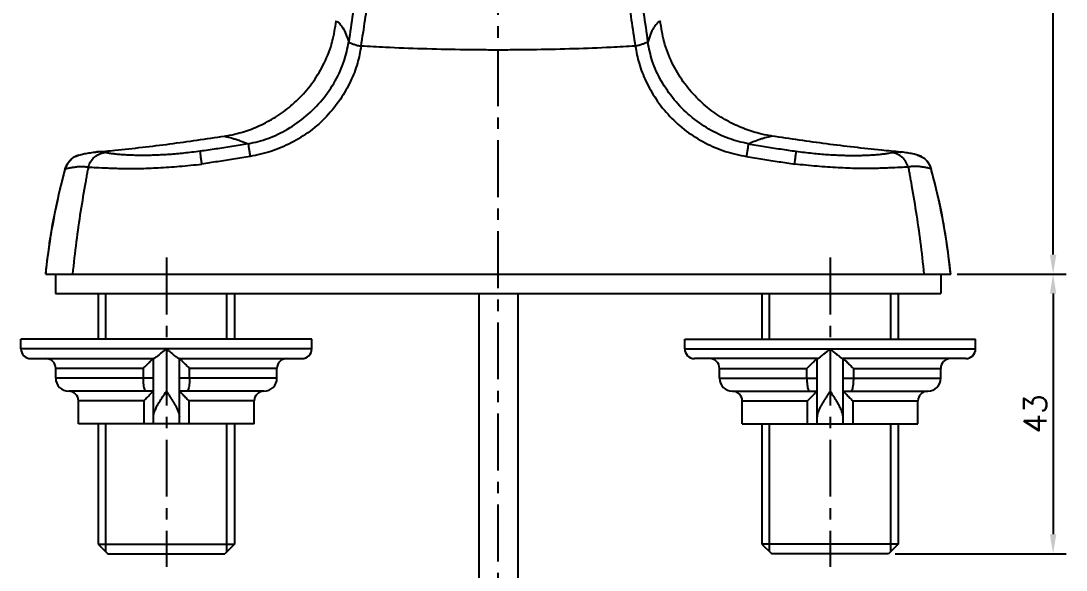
# Model space of a CAD drawing. Extents: x 4153 to 4747, y -405 to 15.
# Drawn here: x 4465.8 to 4626.4, y -246.2 to -161.8 of the extents above; entities that cross this region are included whole.
import ezdxf

# ---------------------------------------------------------------- set-up
doc = ezdxf.new("R2010")
doc.units = 0
doc.header["$LTSCALE"] = 7
doc.header["$MEASUREMENT"] = 0
doc.linetypes.add('CENTER', pattern=[2, 1.25, -0.25, 0.25, -0.25])
doc.layers.get('0').update_dxf_attribs({"color": 2, "linetype": 'CONTINUOUS'})
for name, color, linetype in [('CENTER', 1, 'CENTER'), ('CL', 1, 'CENTER'), ('D', 2, 'CONTINUOUS'), ('DWG', 7, 'CONTINUOUS')]:
    doc.layers.add(name, color=color, linetype=linetype)
doc.styles.add('GHS', font='ROMANS', dxfattribs={"bigfont": 'GHS'})

msp = doc.modelspace()

# ---------------------------------------------------------------- linework, layer by layer
at = {"color": 7, "linetype": 'Continuous'}
for p, q in [((4514.227310248331, -161.827210647645), (4514.227287499331, -161.8274416807442)), ((4564.01656636433, -161.827210647645), (4564.01658911333, -161.8274416807442)), ((4497.078051704831, -179.5291826943446), (4497.076850490731, -179.5293671354445)), ((4581.165824907831, -179.5291826943446), (4581.167026121931, -179.5293671354445)), ((4474.686700477631, -182.4465423497447), (4474.683736776531, -182.4473776609445)), ((4477.278019131531, -181.9843523895449), (4477.233878574131, -181.9885163759443)), ((4600.96585748113, -181.9843523895449), (4601.00999803853, -181.9885163759443)), ((4603.55717613503, -182.4465423497447), (4603.56013983613, -182.4473776609445)), ((4469.612838196031, -200.7281401134449), (4608.65598312263, -200.7267717049442)), ((4471.086965583831, -200.7267868492406), (4471.086965583831, -203.7273925665738)), ((4607.15691102883, -200.7267868492406), (4607.15691102883, -203.7273925665738)), ((4471.086965583831, -203.7272292751837), (4607.15691102883, -203.7273925665738))]:
    msp.add_line(p, q, dxfattribs=at)
for points in [[(4518.05609479423, -165.7090673652444), (4518.670843944231, -161.6701732533445), (4519.203084708731, -157.9365561013444), (4519.694785364331, -154.4362891718445), (4520.155580485531, -151.0748610557446), (4520.57498541543, -147.8013824869447), (4520.966150220131, -144.6626554255442), (4521.307532383131, -141.7201012513449), (4521.61375241833, -138.9365026280445), (4521.88174358693, -136.2909808122447), (4522.121419093231, -133.8365030690445), (4522.334170539831, -131.6289309193451), (4522.524306979831, -129.7069102952444), (4522.70439245163, -128.0981061805448), (4522.864511299231, -126.7874545900447), (4523.01902378573, -125.7454127333447), (4523.166230599631, -124.9067629534445), (4523.314166652231, -124.2834992517444), (4523.448822369131, -123.9252734825448), (4523.558914611231, -123.8120313818442), (4523.643429542831, -123.8633347677448), (4523.712183598431, -124.0161676959449), (4523.76436269333, -124.1595018451442), (4523.76762394113, -124.1708385255449)], [(4554.780009214231, -123.9000157532444), (4554.91058204873, -124.2183585994442), (4555.057010774331, -124.8097302349449), (4555.206119185431, -125.6230812833444), (4555.35959742923, -126.6493410108449), (4555.522326202331, -127.9459669979449), (4555.70401675683, -129.5593340952444), (4555.895750174831, -131.4878296965451), (4556.109618899531, -133.6997068175449), (4556.34892726263, -136.1580916910441), (4556.616697265631, -138.808932196145), (4556.923090940631, -141.6036689698446), (4557.26534528953, -144.5579165041443), (4557.656838867731, -147.7077390371448), (4558.07748159223, -150.9920531966443), (4558.539159491231, -154.3657553635446), (4559.033150963531, -157.8817977679444), (4559.568240191031, -161.6377211386441), (4560.187781758231, -165.7090673652444)], [(4517.936158541131, -152.5946732293448), (4517.36214047293, -156.5616055861444), (4516.764937247131, -160.7375805399449), (4516.14429863943, -165.0778018691442)], [(4560.307711586631, -152.5946737685442), (4560.859635289031, -156.4077804843444), (4561.45633970403, -160.5791614237448), (4562.09955245023, -165.0776020630444)], [(4497.410600445231, -179.4743908179441), (4499.013038709731, -179.1300180616443), (4501.494227307331, -178.3240168119444), (4503.985566191531, -177.1447204396443), (4506.389340698831, -175.5814816937443), (4508.648482699131, -173.601825159745), (4510.680380467031, -171.1777252659447), (4512.380078725631, -168.3053524247441), (4513.621523704531, -165.0084696946449), (4514.227274286231, -161.8274402895447)], [(4514.239497936831, -161.8381292127449), (4514.233614950131, -161.8457692040445), (4514.457272918631, -161.9904186923447), (4514.765285790331, -162.2527962017446)], [(4564.004378675831, -161.8381292127449), (4564.010261662531, -161.8457692040445), (4563.78660369403, -161.9904186923447), (4563.47859082233, -162.2527962017446)], [(4580.833276167431, -179.4743908179441), (4579.230837902931, -179.1300180616443), (4576.74964930533, -178.3240168119444), (4574.258310421131, -177.1447204396443), (4571.854535913831, -175.5814816937443), (4569.595393913531, -173.601825159745), (4567.563496145631, -171.1777252659447), (4565.86379788703, -168.3053524247441), (4564.622352908131, -165.0084696946449), (4564.016602326431, -161.8274402895447)], [(4514.765285790331, -162.2527962017446), (4515.246770830731, -162.9123033935446), (4515.710280427231, -163.8604694555449), (4516.144274169631, -165.0778516632442)], [(4563.47859082233, -162.2527962017446), (4562.99710578193, -162.9123033935446), (4562.533596185431, -163.8604694555449), (4562.099602443031, -165.0778516632442)], [(4500.715229525831, -180.7216173692448), (4503.711882448431, -179.8942235204447), (4506.750172257231, -178.4407770151445), (4509.600444753831, -176.424610531845), (4512.078959819931, -173.933704026045), (4514.065641773131, -171.0544167799442), (4515.445187796231, -167.9794148117451), (4516.144221517631, -165.0777934699443)], [(4516.144221517631, -165.0777934699443), (4516.261389717231, -165.1559373540447), (4516.533051391731, -165.2637487672444), (4516.959100372431, -165.4269265287446), (4517.500633915931, -165.5893487952442), (4518.056336723831, -165.7089417526447)], [(4562.09965509503, -165.0777934699443), (4561.98248689543, -165.1559373540447), (4561.710825220931, -165.2637487672444), (4561.284776240231, -165.4269265287446), (4560.743242696731, -165.5893487952442), (4560.187539888831, -165.7089417526447)], [(4577.52864708683, -180.7216173692448), (4574.531994164231, -179.8942235204447), (4571.493704355431, -178.4407770151445), (4568.643431858831, -176.424610531845), (4566.164916792731, -173.933704026045), (4564.178234839531, -171.0544167799442), (4562.798688816431, -167.9794148117451), (4562.09965509503, -165.0777934699443)], [(4518.056336723831, -165.7089417526447), (4517.480803558231, -168.3389326662443), (4516.425482382531, -171.0864610199449), (4514.863688397231, -173.8408139318442), (4512.744400181031, -176.4984062917445), (4510.218449073131, -178.7569489926443), (4507.322120650431, -180.5567761043446), (4504.190810003231, -181.8740654316441), (4500.991879008031, -182.6710514398444)], [(4539.121938306331, -166.3030584405449), (4536.18117882823, -166.2921722108447), (4533.248203183931, -166.2580782368448), (4527.44212892913, -166.1188792170449), (4521.78219620703, -165.8992310410447), (4518.056472355131, -165.7072678668444)], [(4560.18740813393, -165.7073370438445), (4556.46168648693, -165.8992953177446), (4550.80175086743, -166.1189382365444), (4544.99567471583, -166.2581340268441), (4542.062698362131, -166.2922271848445), (4539.121938246331, -166.3031131420446)], [(4560.187539888831, -165.7089417526447), (4560.763073054431, -168.3389326662443), (4561.81839423013, -171.0864610199449), (4563.38018821543, -173.8408139318442), (4565.499476431631, -176.4984062917445), (4568.025427539531, -178.7569489926443), (4570.92175596223, -180.5567761043446), (4574.053066609431, -181.8740654316441), (4577.251997604631, -182.6710514398444)], [(4477.278020199031, -181.9843640073448), (4480.223298891031, -181.6994957014447), (4488.650106561931, -180.7289414988443), (4497.076850677031, -179.5293683296447)], [(4497.081856178331, -179.5285948150447), (4497.410600445231, -179.4743908179441)], [(4497.084132201731, -179.5440030110447), (4497.086402136731, -179.5539946619444)], [(4497.086402136731, -179.5539946619444), (4497.323905445431, -179.6139678458446), (4497.558870838531, -179.6623057947443)], [(4497.558870838531, -179.6623057947443), (4497.690325762331, -179.6934518109445), (4498.133466730731, -179.811336999245), (4498.642941089031, -179.9716593260443), (4499.251184900131, -180.1781702400447), (4499.947167862531, -180.427935479245), (4500.715234315831, -180.721643591545)], [(4580.68500577413, -179.6623057947443), (4580.553550850331, -179.6934518109445), (4580.110409881931, -179.811336999245), (4579.60093552363, -179.9716593260443), (4578.99269171253, -180.1781702400447), (4578.29670875013, -180.427935479245), (4577.52864229683, -180.721643591545)], [(4581.157474475931, -179.5539946619444), (4580.919971167231, -179.6139678458446), (4580.68500577413, -179.6623057947443)], [(4581.162020434331, -179.5285948150447), (4580.833276167431, -179.4743908179441)], [(4581.15974441093, -179.5440030110447), (4581.157474475931, -179.5539946619444)], [(4600.965856413631, -181.9843640073448), (4598.020577721631, -181.6994957014447), (4589.59377005073, -180.7289414988443), (4581.167025935631, -179.5293683296447)], [(4500.715234315831, -180.721643591545), (4498.206104989631, -181.1333521753447), (4495.750382931331, -181.5114476599445), (4493.343148675131, -181.8565641588445)], [(4500.715235463031, -180.7216501783448), (4500.731637877331, -180.9493648192445), (4500.786184986831, -181.3674998284448), (4500.874628594631, -181.9510320423449), (4500.991878543631, -182.671049653645)], [(4577.528641149631, -180.7216501783448), (4577.51223873533, -180.9493648192445), (4577.45769162583, -181.3674998284448), (4577.369248018031, -181.9510320423449), (4577.25199806903, -182.671049653645)], [(4577.52864229683, -180.721643591545), (4580.03777162303, -181.1333521753447), (4582.493493681331, -181.5114476599445), (4584.900727937531, -181.8565641588445)], [(4472.593458254831, -184.5518876194444), (4472.701534110931, -184.2284265099449), (4472.883153073831, -183.8515529098447), (4473.106286158231, -183.5154486949448), (4473.361946477031, -183.2228204228447), (4473.641756931831, -182.9745899100442), (4473.938068730431, -182.7703555258447), (4474.242413677031, -182.6094114639443), (4474.542668920031, -182.4908603456449), (4474.683738797831, -182.4473848200448)], [(4474.683775778431, -182.4475159266447), (4474.380242538031, -182.5511158069446), (4473.593026855631, -183.0215484581447), (4472.985945363331, -183.7104786560446), (4472.615562758131, -184.5556041680445)], [(4474.686562048631, -182.4465811200441), (4475.396554060331, -182.2723147919448), (4476.223528141131, -182.1172787653447), (4477.131601577231, -181.9986470046449), (4477.234664159331, -181.9886650039441)], [(4476.118337506331, -184.2982545050443), (4476.477427880831, -183.4665994641443), (4477.059887603431, -182.7821780177444), (4477.813506777131, -182.3045239486444), (4478.672480645231, -182.0767478308442)], [(4478.672479514631, -182.0767354087445), (4478.419472960331, -182.0299297108447), (4478.181173505431, -181.9949644654441), (4477.954219252431, -181.9703130404448), (4477.718942716731, -181.9604528393445), (4477.460234914431, -181.9697851923445), (4477.278019728631, -181.9843588743449)], [(4493.343148675131, -181.8565641588445), (4492.041993506131, -182.0241030250443), (4490.827043429631, -182.1591592770444), (4489.677606371031, -182.2674840894449), (4488.572402619431, -182.3534463254443), (4487.498569762831, -182.4193865374443), (4486.467027361631, -182.4657527582447), (4485.491139428231, -182.4934571364445), (4484.577571368531, -182.5041281413448), (4483.723467806531, -182.4994864892449), (4482.891272388331, -182.4799813951447), (4482.047888324431, -182.4436728031449), (4481.206823077731, -182.3892680055449), (4480.405841389131, -182.3185248796442), (4479.692965358531, -182.2374771588445), (4479.107982144131, -182.1543728869444), (4478.672479514631, -182.0767354087445)], [(4493.575106487631, -183.8366271212442), (4493.481448724931, -183.1100035739444), (4493.408378284531, -182.5110846548448), (4493.361104026331, -182.0827082461444), (4493.343148744431, -181.8565646509448)], [(4500.991878543631, -182.671049653645), (4498.448441373131, -183.0692070747443), (4495.971729937531, -183.4602733319441), (4493.575106487631, -183.8366271212442)], [(4577.25199806903, -182.671049653645), (4579.795435239531, -183.0692070747443), (4582.272146675131, -183.4602733319441), (4584.66877012503, -183.8366271212442)], [(4584.66877012503, -183.8366271212442), (4584.76242788773, -183.1100035739444), (4584.835498328131, -182.5110846548448), (4584.88277258633, -182.0827082461444), (4584.90072786823, -181.8565646509448)], [(4584.900727937531, -181.8565641588445), (4586.201883106531, -182.0241030250443), (4587.416833183031, -182.1591592770444), (4588.56627024163, -182.2674840894449), (4589.67147399323, -182.3534463254443), (4590.745306849831, -182.4193865374443), (4591.77684925103, -182.4657527582447), (4592.752737184431, -182.4934571364445), (4593.666305244131, -182.5041281413448), (4594.520408806131, -182.4994864892449), (4595.35260422433, -182.4799813951447), (4596.19598828823, -182.4436728031449), (4597.03705353493, -182.3892680055449), (4597.838035223531, -182.3185248796442), (4598.55091125413, -182.2374771588445), (4599.135894468531, -182.1543728869444), (4599.571397098031, -182.0767354087445)], [(4602.125539106331, -184.2982545050443), (4601.766448731831, -183.4665994641443), (4601.183989009231, -182.7821780177444), (4600.430369835531, -182.3045239486444), (4599.57139596743, -182.0767478308442)], [(4599.571397098031, -182.0767354087445), (4599.82440365233, -182.0299297108447), (4600.062703107231, -181.9949644654441), (4600.28965736023, -181.9703130404448), (4600.52493389593, -181.9604528393445), (4600.783641698231, -181.9697851923445), (4600.96585688403, -181.9843588743449)], [(4603.557314564031, -182.4465811200441), (4602.84732255233, -182.2723147919448), (4602.02034847153, -182.1172787653447), (4601.112275035431, -181.9986470046449), (4601.00921245333, -181.9886650039441)], [(4603.560100834231, -182.4475159266447), (4603.863634074631, -182.5511158069446), (4604.65084975703, -183.0215484581447), (4605.257931249331, -183.7104786560446), (4605.62831385453, -184.5556041680445)], [(4605.650418357831, -184.5518876194444), (4605.542342501731, -184.2284265099449), (4605.360723538831, -183.8515529098447), (4605.13759045443, -183.5154486949448), (4604.881930135631, -183.2228204228447), (4604.602119680831, -182.9745899100442), (4604.305807882231, -182.7703555258447), (4604.001462935631, -182.6094114639443), (4603.70120769263, -182.4908603456449), (4603.56013781483, -182.4473848200448)], [(4469.586965583831, -200.7267721045444), (4470.285321533231, -195.3307637003443), (4471.384446833431, -189.4804896874446), (4472.593653981331, -184.5511655552443)], [(4469.612838196031, -200.7281401134449), (4469.669424584331, -200.1853287915444), (4472.271534002531, -185.8547105371442), (4472.615573038831, -184.5556069360443)], [(4472.615577787531, -184.5556082277442), (4473.051190999531, -184.4493767288448), (4473.573197636031, -184.3467301302442), (4474.141064452531, -184.2600686504445), (4474.780115829431, -184.1928972112444), (4475.429212827731, -184.1910561523443), (4476.118314568431, -184.298248335145)], [(4476.118314568431, -184.298248335145), (4475.978907359131, -185.0520805373442), (4475.834893255931, -185.8321434728448), (4475.688633528431, -186.6371386309445)], [(4476.118313921831, -184.2982481614442), (4477.313959154131, -184.3482728326442), (4479.079060875931, -184.4329858608451), (4481.290372036031, -184.4998087372448), (4483.915406952131, -184.5016754880451), (4486.890145035831, -184.3963935197442), (4490.134607523531, -184.1732085603451), (4493.575289481631, -183.8375885767443)], [(4602.125562690831, -184.2982481614442), (4600.92991745853, -184.3482728326442), (4599.164815736731, -184.4329858608451), (4596.953504576631, -184.4998087372448), (4594.328469660531, -184.5016754880451), (4591.353731576831, -184.3963935197442), (4588.109269089131, -184.1732085603451), (4584.66858713103, -183.8375885767443)], [(4605.628298825131, -184.5556082277442), (4605.19268561313, -184.4493767288448), (4604.67067897663, -184.3467301302442), (4604.10281216013, -184.2600686504445), (4603.463760783231, -184.1928972112444), (4602.81466378493, -184.1910561523443), (4602.125562044231, -184.298248335145)], [(4602.125562044231, -184.298248335145), (4602.264969253531, -185.0520805373442), (4602.40898335673, -185.8321434728448), (4602.555243084231, -186.6371386309445)], [(4608.631038416631, -200.7281401134449), (4608.574452028331, -200.1853287915444), (4605.972342610131, -185.8547105371442), (4605.628303573831, -184.5556069360443)], [(4608.65691102883, -200.7267721045444), (4607.958555079431, -195.3307637003443), (4606.859429779231, -189.4804896874446), (4605.650222631331, -184.5511655552443)], [(4475.688633528431, -186.6371386309445), (4474.943650866331, -191.1168439688443), (4474.276285141331, -195.7958794889444), (4473.699586722131, -200.728141471445)], [(4602.555243084231, -186.6371386309445), (4603.30022574633, -191.1168439688443), (4603.967591471331, -195.7958794889444), (4604.54428989053, -200.728141471445)]]:
    msp.add_spline(points, degree=3, dxfattribs=at)
at = {"layer": 'CENTER'}
for p, q in [((4488.122433798776, -198.1868496907516), (4488.122433795551, -245.728095465616)), ((4590.121442813886, -198.1868496907516), (4590.121442817111, -245.728095465616))]:
    msp.add_line(p, q, dxfattribs=at)
at = {"layer": 'CL'}
msp.add_line((4539.121938281931, -342.9106228072794), (4539.121938277619, -81.07693945808546), dxfattribs=at)
at = {"layer": 'D'}
for p, q in [((4624.383537583391, -197.7267721045444), (4624.383537583391, -86.01563016384421)), ((4609.630897060967, -200.7267719583749), (4626.383537583391, -200.7267719583749)), ((4609.65691102883, -200.7267721045444), (4626.383537583391, -200.7267721045444)), ((4624.383537583391, -203.7267719583749), (4624.383537583391, -240.728095465616)), ((4600.098942841183, -243.728095465616), (4626.383537583391, -243.728095465616))]:
    msp.add_line(p, q, dxfattribs=at)
for points in [[(4623.883537583391, -197.7267721045444), (4624.883537583391, -197.7267721045444), (4624.383537583391, -200.7267721045444)], [(4623.883537583391, -203.7267719583749), (4624.883537583391, -203.7267719583749), (4624.383537583391, -200.7267719583749)], [(4623.883537583391, -240.728095465616), (4624.883537583391, -240.728095465616), (4624.383537583391, -243.728095465616)]]:
    msp.add_solid(points, dxfattribs=at)
at = {"layer": 'DWG'}
for p, q in [((4477.644933771478, -203.7405289608475), (4477.644933771478, -210.728095465616)), ((4498.599933771478, -203.7407474188265), (4498.599933771478, -210.728095465616)), ((4536.121938281752, -203.7274741689359), (4536.121938281752, -249.2712981881648)), ((4542.121938281752, -203.7274741689359), (4542.121938281752, -249.2712981881648)), ((4579.643942841183, -203.7407474188265), (4579.643942841183, -210.728095465616)), ((4600.598942841183, -203.7405289608475), (4600.598942841183, -210.728095465616)), ((4465.772433771478, -212.228095465616), (4465.772433771478, -210.728095465616)), ((4510.472390777779, -210.728095465616), (4465.772476765179, -210.728095465616)), ((4510.472433771479, -212.228095465616), (4510.472433771479, -210.728095465616)), ((4567.771442841183, -212.228095465616), (4567.771442841183, -210.728095465616)), ((4567.771485834883, -210.728095465616), (4612.471399847483, -210.728095465616)), ((4612.471442841183, -212.228095465616), (4612.471442841183, -210.728095465616)), ((4510.472433771479, -212.228095465616), (4465.772433771478, -212.228095465616)), ((4567.771442841183, -212.228095465616), (4612.471442841183, -212.228095465616)), ((4467.272567844178, -213.728095465616), (4486.164522239079, -213.728095465616)), ((4486.122433771478, -223.728095465616), (4486.122433771478, -213.728095465616)), ((4490.080347442178, -213.728095465616), (4508.972299696478, -213.728095465616)), ((4490.122433771478, -223.728095465616), (4490.122433771478, -213.728095465616)), ((4588.163529170483, -213.728095465616), (4569.271576916183, -213.728095465616)), ((4588.121442841183, -223.728095465616), (4588.121442841183, -213.728095465616)), ((4610.971308768483, -213.728095465616), (4592.079354373583, -213.728095465616)), ((4592.121442841183, -223.728095465616), (4592.121442841183, -213.728095465616)), ((4484.543486403079, -215.228095465616), (4471.122433771478, -215.228095465616)), ((4471.122433771478, -216.728095465616), (4471.122433771478, -215.228095465616)), ((4486.122433771478, -216.728095465616), (4471.122433771478, -216.728095465616)), ((4484.543486403079, -215.228095465616), (4484.543486403079, -216.728095465616)), ((4505.122433771478, -216.728095465616), (4490.122433771478, -216.728095465616)), ((4505.122433771478, -215.228095465616), (4491.701381139878, -215.228095465616)), ((4491.701381139878, -216.728095465616), (4491.701381139878, -215.228095465616)), ((4505.122433771478, -216.728095465616), (4505.122433771478, -215.228095465616)), ((4573.121442841183, -216.728095465616), (4573.121442841183, -215.228095465616)), ((4573.121442841183, -215.228095465616), (4586.542495472783, -215.228095465616)), ((4573.121442841183, -216.728095465616), (4588.121442841183, -216.728095465616)), ((4586.542495472783, -216.728095465616), (4586.542495472783, -215.228095465616)), ((4592.121442841183, -216.728095465616), (4607.121442841183, -216.728095465616)), ((4593.700390209583, -215.228095465616), (4607.121442841183, -215.228095465616)), ((4593.700390209583, -215.228095465616), (4593.700390209583, -216.728095465616)), ((4607.121442841183, -216.728095465616), (4607.121442841183, -215.228095465616)), ((4486.122433771478, -218.728095465616), (4473.122433771478, -218.728095465616)), ((4503.122433771478, -218.728095465616), (4490.122433771478, -218.728095465616)), ((4575.121442841183, -218.728095465616), (4588.121442841183, -218.728095465616)), ((4592.121442841183, -218.728095465616), (4605.121442841183, -218.728095465616)), ((4484.638562803779, -220.228095465616), (4474.622433771478, -220.228095465616)), ((4474.622433771478, -223.728095465616), (4474.622433771478, -220.228095465616)), ((4484.638562803779, -220.228095465616), (4484.638562803779, -223.728095465616)), ((4501.622433771478, -220.228095465616), (4491.606304739179, -220.228095465616)), ((4491.606304739179, -223.728095465616), (4491.606304739179, -220.228095465616)), ((4501.622433771478, -223.728095465616), (4501.622433771478, -220.228095465616)), ((4576.621442841183, -223.728095465616), (4576.621442841183, -220.228095465616)), ((4576.621442841183, -220.228095465616), (4586.637571873483, -220.228095465616)), ((4586.637571873483, -223.728095465616), (4586.637571873483, -220.228095465616)), ((4593.605313808883, -220.228095465616), (4603.621442841183, -220.228095465616)), ((4593.605313808883, -220.228095465616), (4593.605313808883, -223.728095465616)), ((4603.621442841183, -223.728095465616), (4603.621442841183, -220.228095465616)), ((4501.622380529479, -223.728095465616), (4474.622487013478, -223.728095465616)), ((4477.644933771478, -223.728095465616), (4477.644933771478, -242.228095465616)), ((4498.599933771478, -223.728095465616), (4498.599933771478, -242.228095465616)), ((4576.621496083183, -223.728095465616), (4603.621389599183, -223.728095465616)), ((4579.643942841183, -223.728095465616), (4579.643942841183, -242.228095465616)), ((4600.598942841183, -223.728095465616), (4600.598942841183, -242.228095465616)), ((4477.644933771478, -242.228095465616), (4479.144933771478, -243.728095465616)), ((4477.644933771478, -242.228095465616), (4498.599933771478, -242.228095465616)), ((4498.599933771478, -242.228095465616), (4497.099933771478, -243.728095465616)), ((4600.598942841183, -242.228095465616), (4579.643942841183, -242.228095465616)), ((4579.643942841183, -242.228095465616), (4581.143942841183, -243.728095465616)), ((4600.598942841183, -242.228095465616), (4599.098942841183, -243.728095465616)), ((4479.144933771478, -243.728095465616), (4497.099933771478, -243.728095465616)), ((4599.098942841183, -243.728095465616), (4581.143942841183, -243.728095465616))]:
    msp.add_line(p, q, dxfattribs=at)
at = {"layer": 'DWG', "color": 2}
for p, q in [((4478.806933771479, -210.728095465616), (4478.806933771479, -203.740541074814)), ((4497.437933771479, -210.728095465616), (4497.437933771479, -203.74073530486)), ((4580.805942841183, -210.728095465616), (4580.805942841183, -203.74073530486)), ((4599.436942841183, -210.728095465616), (4599.436942841183, -203.740541074814)), ((4478.806933771479, -243.3900954656162), (4478.806933771479, -223.728095465616)), ((4497.437933771479, -243.3900954656162), (4497.437933771479, -223.728095465616)), ((4580.805942841183, -243.3900954656162), (4580.805942841183, -223.728095465616)), ((4599.436942841183, -243.3900954656162), (4599.436942841183, -223.728095465616))]:
    msp.add_line(p, q, dxfattribs=at)
at = {"layer": 'DWG'}
for centre, radius, start, end in [((4467.272433771478, -212.228095465616), 1.5, 180, 270), ((4508.972433771479, -212.228095465616), 1.5, 270, 7.016477563892661e-15), ((4569.271442841183, -212.228095465616), 1.5, 180, 270), ((4610.971442841183, -212.228095465616), 1.5, 270, 0), ((4469.622433771478, -215.228095465616), 1.5, 7.016477563892661e-15, 90), ((4506.622433771478, -215.228095465616), 1.5, 90, 180), ((4571.621442841183, -215.228095465616), 1.5, 0, 90), ((4608.621442841183, -215.228095465616), 1.5, 90, 180), ((4473.122433771478, -216.728095465616), 2, 180, 270), ((4503.122433771478, -216.728095465616), 2, 270, 7.016477563892661e-15), ((4575.121442841183, -216.728095465616), 2, 180, 270), ((4605.121442841183, -216.728095465616), 2, 270, 0), ((4473.122433771478, -220.228095465616), 1.5, 7.016477563892661e-15, 90), ((4503.122433771478, -220.228095465616), 1.5, 90, 180), ((4575.121442841183, -220.228095465616), 1.5, 0, 90), ((4605.121442841183, -220.228095465616), 1.5, 90, 180)]:
    msp.add_arc(centre, radius, start, end, dxfattribs=at)
for points in [[(4488.122433771378, -212.2280953617162), (4487.802521155279, -212.4923468036166), (4487.477548442878, -212.7600025745166), (4487.162222955979, -213.0178377907166), (4486.872723496079, -213.2510284127163), (4486.621760757279, -213.4471575694167), (4486.415706972479, -213.5981899021169), (4486.259714413279, -213.6956392801164), (4486.164463328279, -213.728095465616)], [(4490.080404214578, -213.728095465616), (4489.985025229279, -213.6955727252168), (4489.827963352579, -213.5973612888163), (4489.620725565978, -213.4453417663169), (4489.369101853378, -213.2486067521165), (4489.079829555279, -213.0155493649161), (4488.765592855379, -212.7585846232166), (4488.441697299879, -212.4918111237164), (4488.122433771378, -212.2280953617162)], [(4588.163472398083, -213.728095465616), (4588.258851383383, -213.6955727252168), (4588.415913260083, -213.5973612888163), (4588.623151046683, -213.4453417663169), (4588.874774759283, -213.2486067521165), (4589.164047057383, -213.0155493649161), (4589.478283757283, -212.7585846232166), (4589.802179312783, -212.4918111237164), (4590.121442841283, -212.2280953617162)], [(4590.121442841283, -212.2280953617162), (4590.441355457383, -212.4923468036166), (4590.766328169783, -212.7600025745166), (4591.081653656683, -213.0178377907166), (4591.371153116583, -213.2510284127163), (4591.622115855383, -213.4471575694167), (4591.828169640183, -213.5981899021169), (4591.984162199383, -213.6956392801164), (4592.079413284383, -213.728095465616)], [(4484.543486403079, -215.228095465616), (4484.818780125079, -214.9666372718164), (4485.101445551279, -214.6917748020167), (4485.369062020978, -214.4273226461162), (4485.601543002778, -214.1960882308165), (4485.794416563678, -214.005414740617), (4485.950803058278, -213.855150082816), (4486.030180656579, -213.7860937217163)], [(4486.030180656579, -213.7860937217163), (4486.059311502178, -213.7598410534163), (4486.113995983678, -213.728095465616)], [(4490.130871559279, -213.728095465616), (4490.185794626278, -213.7600280461163)], [(4490.185794626278, -213.7600280461163), (4490.215069698278, -213.7864435007166)], [(4490.215069698278, -213.7864435007166), (4490.294882626278, -213.8559126563166), (4490.452131848779, -214.0070611634162), (4490.645928113679, -214.1986763104167), (4490.878569459478, -214.4300678270163), (4491.144998328578, -214.6933222419163), (4491.426310977678, -214.9668523239159), (4491.701381139878, -215.228095465616)], [(4588.028806914383, -213.7864435007166), (4587.948993986383, -213.8559126563166), (4587.791744763883, -214.0070611634162), (4587.597948498983, -214.1986763104167), (4587.365307153183, -214.4300678270163), (4587.098878284083, -214.6933222419163), (4586.817565634983, -214.9668523239159), (4586.542495472783, -215.228095465616)], [(4588.058081986384, -213.7600280461163), (4588.028806914383, -213.7864435007166)], [(4588.113005053383, -213.728095465616), (4588.058081986384, -213.7600280461163)], [(4592.213695956083, -213.7860937217163), (4592.184565110483, -213.7598410534163), (4592.129880628983, -213.728095465616)], [(4593.700390209583, -215.228095465616), (4593.425096487583, -214.9666372718164), (4593.142431061383, -214.6917748020167), (4592.874814591683, -214.4273226461162), (4592.642333609883, -214.1960882308165), (4592.449460048983, -214.005414740617), (4592.293073554383, -213.855150082816), (4592.213695956083, -213.7860937217163)], [(4484.543486403079, -216.728095465616), (4484.557833434278, -217.2457337761168), (4484.599896800079, -217.7280958223162), (4484.666809936779, -218.1423093891169), (4484.754012805878, -218.4601465183166), (4484.855562659279, -218.659947202317), (4484.964539034679, -218.728095465616)], [(4491.701381141379, -216.728095465616), (4491.687034328179, -217.2457298792167), (4491.644971495679, -217.7280896195168), (4491.578058890179, -218.1423032844166), (4491.490856189978, -218.460142532216), (4491.389305908378, -218.6599458989165), (4491.280328510478, -218.728095465616)], [(4586.542495471283, -216.728095465616), (4586.556842284483, -217.2457298792167), (4586.598905116983, -217.7280896195168), (4586.665817722483, -218.1423032844166), (4586.753020422683, -218.460142532216), (4586.854570704283, -218.6599458989165), (4586.963548102183, -218.728095465616)], [(4593.700390209583, -216.728095465616), (4593.686043178383, -217.2457337761168), (4593.643979812583, -217.7280958223162), (4593.577066675883, -218.1423093891169), (4593.489863806783, -218.4601465183166), (4593.388313953383, -218.659947202317), (4593.279337577983, -218.728095465616)], [(4484.638562803779, -220.228095465616), (4484.905601378679, -219.9671208560164), (4485.180023118179, -219.6906081614159), (4485.437879012078, -219.4245291912164), (4485.657893212779, -219.1939755088167), (4485.838291064579, -219.0038714356167), (4485.981402107179, -218.8544859701167), (4486.076819907378, -218.7597714469164), (4486.119444210079, -218.728095465616)], [(4486.122433771478, -222.6526494394163), (4486.177924249078, -222.2405474368168), (4486.347124696778, -221.7347821548162), (4486.634219253378, -221.1266649092165), (4487.036383758278, -220.4168214216168), (4487.540801511279, -219.6125398067159), (4488.122433771478, -218.728095465616)], [(4488.122433771478, -218.728095465616), (4488.400599342479, -219.1485081949165), (4488.681056804278, -219.577017614816), (4488.953105370379, -220.0023824049165), (4489.205536046979, -220.4119216198167), (4489.441759763078, -220.8166231624161), (4489.684363096178, -221.2701859414162), (4489.909409765579, -221.763520756316), (4490.067647274778, -222.243439978816), (4490.122433771478, -222.6526494394163)], [(4490.125423332778, -218.728095465616), (4490.168267422679, -218.7599742875161), (4490.264249124978, -218.855291745316), (4490.408196257978, -219.0055760282164), (4490.589484005279, -219.1966177373158), (4490.809746310579, -219.4274015612161), (4491.066422270978, -219.6922191908159), (4491.339462298579, -219.9673156494162), (4491.606304739179, -220.228095465616)], [(4588.118453279883, -218.728095465616), (4588.075609189983, -218.7599742875161), (4587.979627487684, -218.855291745316), (4587.835680354683, -219.0055760282164), (4587.654392607383, -219.1966177373158), (4587.434130302083, -219.4274015612161), (4587.177454341683, -219.6922191908159), (4586.904414314083, -219.9673156494162), (4586.637571873483, -220.228095465616)], [(4590.121442841183, -218.728095465616), (4589.843277270183, -219.1485081949165), (4589.562819808383, -219.577017614816), (4589.290771242283, -220.0023824049165), (4589.038340565683, -220.4119216198167), (4588.802116849583, -220.8166231624161), (4588.559513516483, -221.2701859414162), (4588.334466847083, -221.763520756316), (4588.176229337883, -222.243439978816), (4588.121442841183, -222.6526494394163)], [(4592.121442841183, -222.6526494394163), (4592.065952363583, -222.2405474368168), (4591.896751915883, -221.7347821548162), (4591.609657359283, -221.1266649092165), (4591.207492854383, -220.4168214216168), (4590.703075101383, -219.6125398067159), (4590.121442841183, -218.728095465616)], [(4593.605313808883, -220.228095465616), (4593.338275233983, -219.9671208560164), (4593.063853494483, -219.6906081614159), (4592.805997600583, -219.4245291912164), (4592.585983399883, -219.1939755088167), (4592.405585548083, -219.0038714356167), (4592.262474505483, -218.8544859701167), (4592.167056705283, -218.7597714469164), (4592.124432402583, -218.728095465616)]]:
    msp.add_spline(points, degree=3, dxfattribs=at)

# ---------------------------------------------------------------- texts
at = {"layer": 'D', "insert": (4621.633537583391, -222.2274337119941), "char_height": 3.5, "attachment_point": 5, "rotation": 90, "style": 'GHS'}
msp.add_mtext('\\A1;43', dxfattribs=at)

doc.saveas('drawing.dxf')
